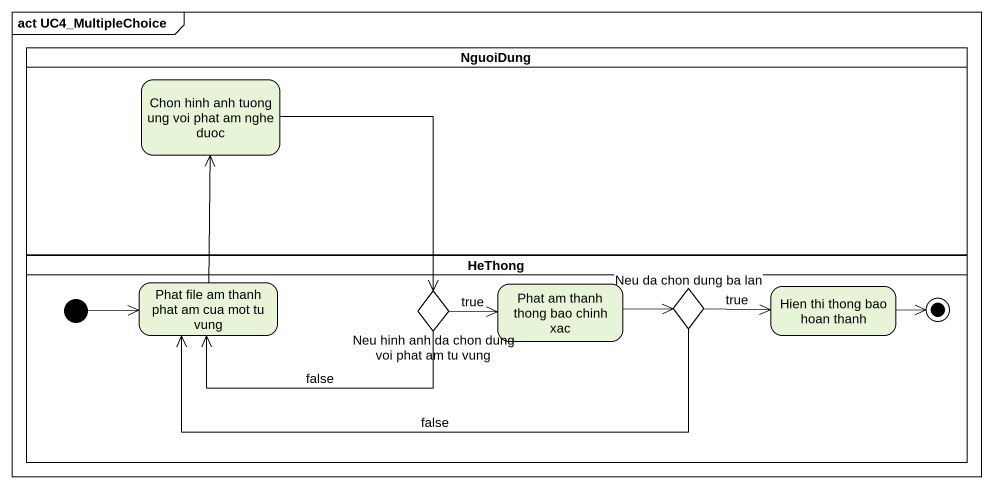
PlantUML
@startuml
mainframe act UC4_MultipleChoice
hide empty description
state NguoiDung <<partition>> {
  state "Chon hinh anh tuong ung voi phat am nghe duoc" as Chon_hinh_anh_tuong_ung_voi
}
state HeThong <<partition>> {
  state "Phat file am thanh phat am cua mot tu vung" as Phat_file_am_thanh_phat_am
  state "Neu hinh anh da chon dung voi phat am tu vung" as Neu_hinh_anh_da_chon_dung <<choice>>
  state "Phat am thanh thong bao chinh xac" as Phat_am_thanh_thong_bao
  state "Neu da chon dung ba lan" as Neu_da_chon_dung_ba_lan <<choice>>
  state "Hien thi thong bao hoan thanh" as Hien_thi_thong_bao_hoan
  [*] -right-> Phat_file_am_thanh_phat_am
  Hien_thi_thong_bao_hoan -right-> [*]
}
Chon_hinh_anh_tuong_ung_voi --> Neu_hinh_anh_da_chon_dung
Phat_file_am_thanh_phat_am -up-> Chon_hinh_anh_tuong_ung_voi
Neu_hinh_anh_da_chon_dung -left-> Phat_file_am_thanh_phat_am : false
Neu_hinh_anh_da_chon_dung -right-> Phat_am_thanh_thong_bao : true
Phat_am_thanh_thong_bao -right-> Neu_da_chon_dung_ba_lan
Neu_da_chon_dung_ba_lan -left-> Phat_file_am_thanh_phat_am : false
Neu_da_chon_dung_ba_lan -right-> Hien_thi_thong_bao_hoan : true
@enduml
